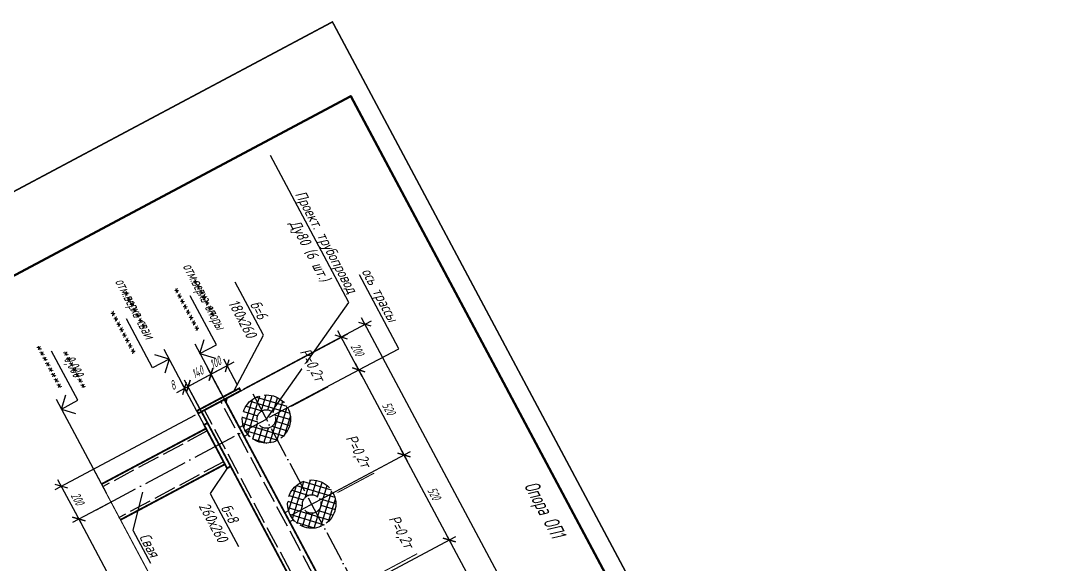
# Model space of a CAD drawing. Extents: x 5370511 to 5386565, y 1010429 to 1053793.
# Drawn here: x 5378601.8 to 5378883.5, y 1042107.3 to 1042253.9 of the extents above; entities that cross this region are included whole.
import ezdxf
from ezdxf import colors
from ezdxf.entities.mleader import LeaderData, LeaderLine
from ezdxf.enums import TextEntityAlignment as Align
from ezdxf.math import Vec2, Vec3

# ---------------------------------------------------------------- set-up
doc = ezdxf.new("R2010")
doc.units = 0
doc.header["$PDMODE"] = 32
doc.header["$PDSIZE"] = 0.3
doc.linetypes.add('ACAD_ISO02W100', pattern=[15, 12, -3])
doc.linetypes.add('ACAD_ISO04W100', pattern=[30, 24, -3, 0, -3])
doc.layers.get('0').update_dxf_attribs({"linetype": 'CONTINUOUS'})
doc.layers.get('DEFPOINTS').update_dxf_attribs({"linetype": 'CONTINUOUS'})
doc.layers.add('Строения', color=7, linetype='CONTINUOUS')
doc.styles.add('ГОСТ_НИПИ', font='gost_nipi.shx', dxfattribs={"oblique": 15})
doc.styles.add('ГОСТ_НИПИ_разм', font='gost_nipi.shx', dxfattribs={"width": 0.8, "oblique": 15, "height": 2.5})
doc.linetypes.add('земля', pattern='A,15,[35,ESKDSHAPES.SHX,S=1,R=0,X=0,Y=0],0.1', length=15.1)
doc.linetypes.add('Сварка1', pattern='A,2,[34,ESKDSHAPES.SHX,S=2,R=0,X=0,Y=0],0.1', length=2.1)
doc.linetypes.add('Сварка3', pattern='A,2,[33,ESKDSHAPES.SHX,S=2,R=0,X=0,Y=0],2', length=4)
doc.dimstyles.new('Лист М20', dxfattribs={"dimtxt": 2.5, "dimasz": 2.5, "dimexe": 2, "dimexo": 1, "dimgap": 1, "dimtad": 1, "dimdec": 0, "dimlfac": 20, "dimzin": 0, "dimdsep": 46, "dimtxsty": 'ГОСТ_НИПИ_разм', "dimblk": 'OBLIQUE', "dimcen": 0.09, "dimdle": 2, "dimaunit": 1, "dimadec": 0, "dimazin": 0, "dimtfac": 1, "dimtdec": 0, "dimtofl": 0, "dimtmove": 1, "dimatfit": 3, "dimldrblk": 'NONE', "dimfxl": 1, "dimtolj": 1, "dimtzin": 0, "dimarcsym": 0})

# ---------------------------------------------------------------- blocks, each defined once
blk = doc.blocks.new('*U427')
at = {"lineweight": 50, "const_width": 0.4}
blk.add_lwpolyline([(-420, 297), (0, 297), (0, 0), (-420, 0)], close=True, dxfattribs=at)
at = {"lineweight": 50}
blk.add_lwpolyline([(-400, 5), (-5, 5), (-5, 292), (-400, 292)], close=True, dxfattribs=at)
at = {"style": 'ГОСТ_НИПИ', "oblique": 15}
blk.add_attdef('СКВОЗНАЯ_НУМЕРАЦИЯ', text='', height=3, dxfattribs=at).set_placement((-10, 288.5), align=Align.MIDDLE_CENTER)
at = {"style": 'ГОСТ_НИПИ', "oblique": 15, "width": 0.8}
for tag, p in [('ДАТА_СОГЛ_1', (-406.75, 146)), ('ДАТА_СОГЛ_2', (-401.75, 146)), ('ФАМИЛИЯ_СОГЛ_1', (-406.75, 111)), ('ФАМИЛИЯ_СОГЛ_2', (-401.75, 111)), ('ХАРАКТЕР_РАБОТЫ_СОГЛ_1', (-406.75, 91)), ('ХАРАКТЕР_РАБОТЫ_СОГЛ_2', (-401.75, 91))]:
    blk.add_attdef(tag, p, '', height=3, rotation=90, dxfattribs=at)
at = {"style": 'ГОСТ_НИПИ', "oblique": 15}
for tag, width, p in [('ОБОЗНАЧЕНИЕ_ДОКУМЕНТА', 0.8, (-65, 55)), ('НАИМЕНОВАНИЕ_ПРОЕКТА', 0.8, (-65, 42.5)), ('НАИМЕНОВАНИЕ_ОБЪЕКТА', 0.8, (-90, 27.5)), ('СТАДИЯ', 0.8, (-47.5, 25)), ('ЛИСТ', 0.8, (-32.5, 25)), ('ЛИСТОВ', 0.8, (-15, 25)), ('НАИМЕНОВАНИЕ_ЧЕРТЕЖА', 0.8, (-90, 12.5)), ('ПРЕДПРИЯТИЕ', 0.7, (-30.48, 12.55))]:
    blk.add_attdef(tag, text='', height=3, dxfattribs=dict(at, width=width)).set_placement(p, align=Align.MIDDLE_CENTER)
at = {"style": 'ГОСТ_НИПИ', "oblique": 15, "width": 0.8}
for tag, p in [('ФАМИЛИЯ_5', (-169, 31)), ('ДАТА_1', (-134, 31)), ('ХАРАКТЕР_РАБОТЫ_1', (-189, 26)), ('ФАМИЛИЯ_1', (-169, 26)), ('ДАТА_2', (-134, 26)), ('ХАРАКТЕР_РАБОТЫ_2', (-189, 20.72)), ('ФАМИЛИЯ_2', (-169.15, 20.71)), ('ДАТА_3', (-134, 20.72)), ('ХАРАКТЕР_РАБОТЫ_3', (-189, 16)), ('ФАМИЛИЯ_3', (-169.01, 15.99)), ('ДАТА_4', (-134, 16)), ('ФАМИЛИЯ_6', (-169, 11)), ('ДАТА_5', (-134, 11)), ('ХАРАКТЕР_РАБОТЫ_4', (-189, 6)), ('ФАМИЛИЯ_4', (-169, 6)), ('ДАТА_6', (-134, 6))]:
    blk.add_attdef(tag, p, '', height=3, dxfattribs=at)
blk.add_attdef('РАЗРАБ', text='', height=3, dxfattribs=at).set_placement((-189.18, 32.18), align=Align.MIDDLE_LEFT)
at = {"style": 'ГОСТ_НИПИ', "oblique": 15, "width": 0.8, "flags": 8}
blk.add_attdef('НКОНТР', text='', height=3, dxfattribs=at).set_placement((-189.36, 12.34), align=Align.MIDDLE_LEFT)
at = {"style": 'ГОСТ_НИПИ', "oblique": 15, "width": 0.8}
blk.add_attdef('ФОРМАТ', text='', height=3, dxfattribs=at).set_placement((-38.94, 0.42), align=Align.BOTTOM_CENTER)
blk = doc.blocks.new('*U805')
at = {"lineweight": 30}
for p, q in [((0, 0), (185, 0)), ((0, -30), (0, 0)), ((40, -30), (40, 0)), ((70, -30), (70, 0)), ((100, -30), (100, 0)), ((160, -8), (160, 0)), ((185, 0), (185, -10)), ((160, -8), (100, -8)), ((115, -30), (115, -8)), ((130, -30), (130, -8)), ((145, -30), (145, -8)), ((160, -30), (160, -8)), ((185, -10), (185, -30)), ((40, -30), (0, -30)), ((70, -30), (40, -30)), ((100, -30), (70, -30)), ((115, -30), (100, -30)), ((130, -30), (115, -30)), ((145, -30), (130, -30)), ((160, -30), (145, -30)), ((160, -30), (185, -30)), ((185, -30), (185, -30)), ((185, -30), (185, -30)), ((0, -78), (0, -86)), ((0, -78), (185, -78)), ((40, -78), (40, -86)), ((70, -86), (70, -78)), ((100, -78), (100, -86)), ((115, -78), (115, -86)), ((130, -78), (130, -86)), ((145, -78), (145, -86)), ((160, -78), (160, -86)), ((185, -86), (185, -78)), ((0, -86), (185, -86)), ((40, -86), (70, -86))]:
    blk.add_line(p, q, dxfattribs=at)
at = {"lineweight": 20}
for p, q in [((0, -30), (0, -38)), ((40, -30), (40, -38)), ((70, -30), (70, -38)), ((100, -30), (100, -38)), ((115, -30), (115, -38)), ((130, -30), (130, -38)), ((145, -30), (145, -38)), ((160, -30), (160, -38)), ((185, -30), (185, -38)), ((0, -38), (0, -46)), ((40, -38), (40, -46)), ((70, -38), (70, -46)), ((70, -38), (185, -38)), ((100, -38), (100, -46)), ((115, -38), (115, -46)), ((130, -38), (130, -46)), ((145, -38), (145, -46)), ((160, -38), (160, -46)), ((185, -38), (185, -46)), ((0, -46), (0, -54)), ((0, -46), (0, -54)), ((40, -46), (40, -54)), ((40, -46), (40, -54)), ((70, -46), (70, -54)), ((70, -46), (185, -46)), ((70, -46), (70, -54)), ((70, -46), (185, -46)), ((100, -46), (100, -54)), ((100, -46), (100, -54)), ((115, -46), (115, -54)), ((115, -46), (115, -54)), ((130, -46), (130, -54)), ((130, -46), (130, -54)), ((145, -46), (145, -54)), ((145, -46), (145, -54)), ((160, -46), (160, -54)), ((160, -46), (160, -54)), ((185, -46), (185, -54)), ((185, -46), (185, -54)), ((0, -54), (0, -62)), ((40, -54), (40, -62)), ((70, -54), (185, -54)), ((70, -54), (70, -62)), ((70, -54), (185, -54)), ((100, -54), (100, -62)), ((115, -54), (115, -62)), ((130, -54), (130, -62)), ((145, -54), (145, -62)), ((160, -54), (160, -62)), ((185, -54), (185, -62)), ((0, -62), (0, -70)), ((40, -62), (40, -70)), ((70, -62), (185, -62)), ((70, -62), (70, -70)), ((70, -62), (185, -62)), ((100, -62), (100, -70)), ((115, -62), (115, -70)), ((130, -62), (130, -70)), ((145, -62), (145, -70)), ((160, -62), (160, -70)), ((185, -62), (185, -70)), ((0, -70), (0, -78)), ((40, -70), (40, -78)), ((70, -70), (185, -70)), ((70, -70), (70, -78)), ((70, -70), (185, -70)), ((100, -70), (100, -78)), ((115, -70), (115, -78)), ((130, -70), (130, -78)), ((145, -70), (145, -78)), ((160, -70), (160, -78)), ((185, -70), (185, -78)), ((0, -78), (0, -86)), ((40, -78), (40, -86)), ((70, -78), (185, -78)), ((70, -78), (70, -86)), ((70, -78), (185, -78)), ((100, -78), (100, -86)), ((115, -78), (115, -86)), ((130, -78), (130, -86)), ((145, -78), (145, -86)), ((160, -78), (160, -86)), ((185, -78), (185, -86)), ((70, -86), (185, -86))]:
    blk.add_line(p, q, dxfattribs=at)
at = {"lineweight": 20, "style": 'ГОСТ_НИПИ'}
for s, insert, char_height, width, attachment_point in [('{\\W0.8;Техническая спецификация стали}', (92.5, 2.1), 3, 185, 8), ('{\\W0.8;Масса металла по элементам конструкций, кг}', (130, -4), 2.5, 60, 5), ('{\\W0.8;Номер \\Pили размеры\\Pпрофиля,\\Pмм}', (85, -15), 2.5, 30, 5), ('{\\W0.8;Наименование\\Pпрофиля\\PГОСТ, ТУ}', (20, -15), 2.5, 40, 5), ('{\\W0.8;Наименование или марка \\Pметалла\\PГОСТ, ТУ}', (55, -15), 2.5, 30, 5), ('{\\W0.8;Общая \\Pмасса,\\Pкг}', (172.5, -15), 2.5, 25, 5), ('           Итого:', (20, -82), 2.5, 40, 5)]:
    blk.add_mtext(s, dxfattribs=dict(at, insert=insert, char_height=char_height, width=width, attachment_point=attachment_point))
blk = doc.blocks.new('*U808')
at = {"ltscale": 100}
for p, q in [((0, 0), (-2.83, 2.83)), ((0, 0), (0, 5)), ((0, 0), (2.83, 2.83)), ((3, 0), (-14.68, 0))]:
    blk.add_line(p, q, dxfattribs=at)
at = {"color": 1, "ltscale": 0.35, "insert": (6.76, 9.9), "char_height": 3, "attachment_point": 1, "style": 'ГОСТ_НИПИ', "bg_fill": 3, "box_fill_scale": 1.5, "bg_fill_color": 256, "bg_fill_transparency": 0}
blk.add_mtext_dynamic_manual_height_columns('{\\C255;\\c16777215;*******}', width=12.6457, gutter_width=12.5, heights=[0], dxfattribs=at)
at = {"color": 1, "ltscale": 0.35, "insert": (5.31, 4.26), "char_height": 3, "attachment_point": 1, "style": 'ГОСТ_НИПИ'}
blk.add_mtext_dynamic_manual_height_columns('{\\C255;\\c16777215;********}', width=16.2559, gutter_width=12.5, heights=[3.52], dxfattribs=at)
at = {"ltscale": 100}
blk.add_line((0, 5), (15, 5), dxfattribs=at)
at = {"style": 'ГОСТ_НИПИ', "oblique": 15, "width": 0.8}
blk.add_attdef('УРОВЕНЬ', text='', height=3, rotation=360, dxfattribs=at).set_placement((13.17, 7.98, -1), align=Align.MIDDLE)
blk.add_attdef('СУФФИКС', (5.39, 1.08), '', height=3, dxfattribs=at)
blk = doc.blocks.new('_None')
blk = doc.blocks.new('_Oblique')
at = {"color": 0, "linetype": 'ByBlock', "lineweight": -2}
blk.add_line((-0.5, -0.5), (0.5, 0.5), dxfattribs=at)
blk = doc.blocks.new('*D1061')
at = {"color": 0, "lineweight": -2, "transparency": 16777216}
for p, q in [((5378668.82, 1042146.96), (5378694.59, 1042160.68)), ((5378691.88, 1042161.51), (5378706, 1042135.02)), ((5378674.44, 1042120.47), (5378706.82, 1042137.72))]:
    blk.add_line(p, q, dxfattribs=at)
at = {"layer": 'DEFPOINTS', "color": 0, "lineweight": 15, "transparency": 16777216}
for p in [(5378667.94, 1042146.48), (5378705.06, 1042136.78), (5378673.55, 1042120)]:
    blk.add_point(p, dxfattribs=at)
at = {"color": 0, "lineweight": -2, "transparency": 16777216, "xscale": 2.5, "yscale": 2.5, "zscale": 2.5}
for p, rotation in [((5378692.82, 1042159.74), 118.0491553158292), ((5378705.06, 1042136.78), 298.0491553158291)]:
    blk.add_blockref('_Oblique', p, dxfattribs=dict(at, rotation=rotation))
at = {"color": 0, "transparency": 16777216, "insert": (5378700.93, 1042149.32), "char_height": 2.5, "attachment_point": 5, "rotation": 298.0492, "style": 'ГОСТ_НИПИ_разм'}
blk.add_mtext('\\A1;520', dxfattribs=at)
blk = doc.blocks.new('*D1062')
at = {"color": 0, "lineweight": -2, "transparency": 16777216}
for p, q in [((5378657.52, 1042152.22), (5378689.9, 1042169.48)), ((5378693.76, 1042157.98), (5378687.2, 1042170.3)), ((5378668.82, 1042146.96), (5378694.59, 1042160.68))]:
    blk.add_line(p, q, dxfattribs=at)
at = {"layer": 'DEFPOINTS', "color": 0, "lineweight": 15, "transparency": 16777216}
for p in [(5378688.14, 1042168.54), (5378656.63, 1042151.75), (5378667.94, 1042146.48)]:
    blk.add_point(p, dxfattribs=at)
at = {"color": 0, "lineweight": -2, "transparency": 16777216, "xscale": 2.5, "yscale": 2.5, "zscale": 2.5}
for p, rotation in [((5378688.14, 1042168.54), 118.0491553158291), ((5378692.82, 1042159.74), 298.0491553158291)]:
    blk.add_blockref('_Oblique', p, dxfattribs=dict(at, rotation=rotation))
at = {"color": 0, "transparency": 16777216, "insert": (5378692.47, 1042165.2), "char_height": 2.5, "attachment_point": 5, "rotation": 298.0492, "style": 'ГОСТ_НИПИ_разм'}
blk.add_mtext('\\A1;200', dxfattribs=at)
blk = doc.blocks.new('*U806')
at = {"ltscale": 100}
for p, q in [((0, 0), (-2.83, 2.83)), ((0, 0), (2.83, 2.83)), ((-3, 0), (25.64, 0))]:
    blk.add_line(p, q, dxfattribs=at)
at = {"color": 1, "ltscale": 0.35, "insert": (-2.26, 9.9), "char_height": 3, "attachment_point": 3, "style": 'ГОСТ_НИПИ', "bg_fill": 3, "box_fill_scale": 1.5, "bg_fill_color": 256, "bg_fill_transparency": 0}
blk.add_mtext_dynamic_manual_height_columns('{\\C255;\\c16777215;*******}', width=12.6457, gutter_width=12.5, heights=[0], dxfattribs=at)
at = {"color": 1, "ltscale": 0.35, "insert": (-5.31, 4.26), "char_height": 3, "attachment_point": 3, "style": 'ГОСТ_НИПИ'}
blk.add_mtext_dynamic_manual_height_columns('{\\C255;\\c16777215;********}', width=16.2559, gutter_width=12.5, heights=[3.52], dxfattribs=at)
at = {"ltscale": 100}
for p, q in [((0, 5), (-15, 5)), ((0, 0), (0, 5))]:
    blk.add_line(p, q, dxfattribs=at)
at = {"style": 'ГОСТ_НИПИ', "oblique": 15, "width": 0.8}
blk.add_attdef('УРОВЕНЬ', text='', height=3, dxfattribs=at).set_placement((-8.67, 7.98, -1), align=Align.MIDDLE)
blk.add_attdef('СУФФИКС', (-5.39, 1.08), '', height=3, dxfattribs=at)
blk = doc.blocks.new('*D1046')
at = {"color": 0, "lineweight": -2, "transparency": 16777216}
for p, q in [((5378730.44, 1042089.14), (5378716.34, 1042115.62)), ((5378693.27, 1042101.06), (5378719.04, 1042114.79)), ((5378705.5, 1042078.12), (5378731.27, 1042091.85))]:
    blk.add_line(p, q, dxfattribs=at)
at = {"layer": 'DEFPOINTS', "color": 0, "lineweight": 15, "transparency": 16777216}
for p in [(5378717.28, 1042113.85), (5378692.39, 1042100.59), (5378704.62, 1042077.65)]:
    blk.add_point(p, dxfattribs=at)
at = {"color": 0, "lineweight": -2, "transparency": 16777216, "xscale": 2.5, "yscale": 2.5, "zscale": 2.5}
for p, rotation in [((5378717.28, 1042113.85), 118.0491553158292), ((5378729.5, 1042090.91), 298.0491553158291)]:
    blk.add_blockref('_Oblique', p, dxfattribs=dict(at, rotation=rotation))
at = {"color": 0, "transparency": 16777216, "insert": (5378725.37, 1042103.44), "char_height": 2.5, "attachment_point": 5, "rotation": 298.0492, "style": 'ГОСТ_НИПИ_разм'}
blk.add_mtext('\\A1;520', dxfattribs=at)
blk = doc.blocks.new('*D1047')
at = {"color": 0, "lineweight": -2, "transparency": 16777216}
for p, q in [((5378661.87, 1042154.6), (5378696.31, 1042172.95)), ((5378775.19, 1042020.64), (5378693.6, 1042173.77)), ((5378738.09, 1042003.13), (5378776.02, 1042023.34))]:
    blk.add_line(p, q, dxfattribs=at)
at = {"layer": 'DEFPOINTS', "color": 0, "lineweight": 15, "transparency": 16777216}
for p in [(5378694.54, 1042172.01), (5378660.98, 1042154.13), (5378737.2, 1042002.66)]:
    blk.add_point(p, dxfattribs=at)
at = {"color": 0, "lineweight": -2, "transparency": 16777216, "xscale": 2.5, "yscale": 2.5, "zscale": 2.5}
for p, rotation in [((5378694.54, 1042172.01), 118.0491553158292), ((5378774.25, 1042022.4), 298.0491553158291)]:
    blk.add_blockref('_Oblique', p, dxfattribs=dict(at, rotation=rotation))
at = {"color": 0, "transparency": 16777216, "insert": (5378736.05, 1042098.09), "char_height": 2.5, "attachment_point": 5, "rotation": 298.0492, "style": 'ГОСТ_НИПИ_разм'}
blk.add_mtext('\\A1;3390', dxfattribs=at)
blk = doc.blocks.new('*D1048')
at = {"color": 0, "lineweight": -2, "transparency": 16777216}
for p, q in [((5378659.16, 1042161.8), (5378651.26, 1042157.59)), ((5378660.17, 1042155.65), (5378656.46, 1042162.62)), ((5378655.8, 1042153.32), (5378652.08, 1042160.29))]:
    blk.add_line(p, q, dxfattribs=at)
at = {"layer": 'DEFPOINTS', "color": 0, "lineweight": 15, "transparency": 16777216}
for p in [(5378653.02, 1042158.53), (5378656.27, 1042152.43), (5378660.64, 1042154.76)]:
    blk.add_point(p, dxfattribs=at)
at = {"color": 0, "lineweight": -2, "transparency": 16777216, "xscale": 2.5, "yscale": 2.5, "zscale": 2.5}
for p, rotation in [((5378657.4, 1042160.86), 28.04915530405504), ((5378653.02, 1042158.53), 208.049155304055)]:
    blk.add_blockref('_Oblique', p, dxfattribs=dict(at, rotation=rotation))
at = {"color": 0, "transparency": 16777216, "insert": (5378654.15, 1042161.68), "char_height": 2.5, "attachment_point": 5, "rotation": 28.0492, "style": 'ГОСТ_НИПИ_разм'}
blk.add_mtext('\\A1;100', dxfattribs=at)
blk = doc.blocks.new('*D1049')
at = {"color": 0, "lineweight": -2, "transparency": 16777216}
for p, q in [((5378654.79, 1042159.47), (5378645.08, 1042154.3)), ((5378655.8, 1042153.32), (5378652.08, 1042160.29)), ((5378649.99, 1042149.34), (5378645.91, 1042157))]:
    blk.add_line(p, q, dxfattribs=at)
at = {"layer": 'DEFPOINTS', "color": 0, "lineweight": 15, "transparency": 16777216}
for p in [(5378646.85, 1042155.24), (5378656.27, 1042152.43), (5378650.46, 1042148.46)]:
    blk.add_point(p, dxfattribs=at)
at = {"color": 0, "lineweight": -2, "transparency": 16777216, "xscale": 2.5, "yscale": 2.5, "zscale": 2.5}
for p, rotation in [((5378653.02, 1042158.53), 28.04915530405504), ((5378646.85, 1042155.24), 208.049155304055)]:
    blk.add_blockref('_Oblique', p, dxfattribs=dict(at, rotation=rotation))
at = {"color": 0, "transparency": 16777216, "insert": (5378649.32, 1042159.1), "char_height": 2.5, "attachment_point": 5, "rotation": 28.0492, "style": 'ГОСТ_НИПИ_разм'}
blk.add_mtext('\\A1;140', dxfattribs=at)
blk = doc.blocks.new('*U807')
at = {"ltscale": 100}
for p, q in [((3, 0), (-10.45, 0)), ((0, 0), (-2.83, -2.83)), ((0, 0), (0, -5)), ((0, 0), (2.83, -2.83))]:
    blk.add_line(p, q, dxfattribs=at)
at = {"color": 1, "ltscale": 0.35, "insert": (10, -0.1), "char_height": 3, "attachment_point": 1, "style": 'ГОСТ_НИПИ', "bg_fill": 3, "box_fill_scale": 1.5, "bg_fill_color": 256, "bg_fill_transparency": 0}
blk.add_mtext_dynamic_manual_height_columns('{\\C255;\\c16777215;*******}', width=12.6457, gutter_width=12.5, heights=[0], dxfattribs=at)
at = {"color": 1, "ltscale": 0.35, "insert": (5.31, -5.74), "char_height": 3, "attachment_point": 1, "style": 'ГОСТ_НИПИ'}
blk.add_mtext_dynamic_manual_height_columns('{\\C255;\\c16777215;********}', width=16.2559, gutter_width=12.5, heights=[3.52], dxfattribs=at)
at = {"ltscale": 100}
blk.add_line((0, -5), (15, -5), dxfattribs=at)
at = {"style": 'ГОСТ_НИПИ', "oblique": 15, "width": 0.8}
blk.add_attdef('УРОВЕНЬ', text='', height=3, rotation=360, dxfattribs=at).set_placement((16.41, -2.02, -1), align=Align.MIDDLE)
blk.add_attdef('СУФФИКС', (5.39, -8.92), '', height=3, dxfattribs=at)
blk = doc.blocks.new('*D1050')
at = {"color": 0, "lineweight": -2, "transparency": 16777216}
for p, q in [((5378625.17, 1042123.63), (5378615.65, 1042118.56)), ((5378689.82, 1041983.59), (5378616.47, 1042121.26)), ((5378696.64, 1041989.49), (5378687.12, 1041984.42))]:
    blk.add_line(p, q, dxfattribs=at)
at = {"layer": 'DEFPOINTS', "color": 0, "lineweight": 15, "transparency": 16777216}
for p in [(5378626.05, 1042124.1), (5378617.41, 1042119.5), (5378697.52, 1041989.96)]:
    blk.add_point(p, dxfattribs=at)
at = {"color": 0, "lineweight": -2, "transparency": 16777216, "xscale": 2.5, "yscale": 2.5, "zscale": 2.5}
for p, rotation in [((5378617.41, 1042119.5), 118.0491553158292), ((5378688.88, 1041985.36), 298.0491553158291)]:
    blk.add_blockref('_Oblique', p, dxfattribs=dict(at, rotation=rotation))
at = {"color": 0, "transparency": 16777216, "insert": (5378655.13, 1042053.48), "char_height": 2.5, "attachment_point": 5, "rotation": 298.0492, "style": 'ГОСТ_НИПИ_разм'}
blk.add_mtext('\\A1;3040', dxfattribs=at)
blk = doc.blocks.new('*D1052')
at = {"color": 0, "lineweight": -2, "transparency": 16777216}
for p, q in [((5378652.06, 1042143.2), (5378644.97, 1042156.5)), ((5378652.97, 1042143.68), (5378645.88, 1042156.99)), ((5378646.82, 1042155.22), (5378649.03, 1042156.4)), ((5378645.91, 1042154.74), (5378643.7, 1042153.56))]:
    blk.add_line(p, q, dxfattribs=at)
at = {"layer": 'DEFPOINTS', "color": 0, "lineweight": 15, "transparency": 16777216}
for p in [(5378645.91, 1042154.74), (5378652.53, 1042142.32), (5378653.44, 1042142.8)]:
    blk.add_point(p, dxfattribs=at)
at = {"color": 0, "lineweight": -2, "transparency": 16777216, "xscale": 2.5, "yscale": 2.5, "zscale": 2.5}
for p, rotation in [((5378645.91, 1042154.74), 28.049155304055), ((5378646.82, 1042155.22), 208.049155304055)]:
    blk.add_blockref('_Oblique', p, dxfattribs=dict(at, rotation=rotation))
at = {"color": 0, "transparency": 16777216, "insert": (5378642.64, 1042155.55), "char_height": 2.5, "attachment_point": 5, "rotation": 28.0492, "style": 'ГОСТ_НИПИ_разм'}
blk.add_mtext('\\A1;8', dxfattribs=at)
blk = doc.blocks.new('*D1054')
at = {"color": 0, "lineweight": -2, "transparency": 16777216}
for p, q in [((5378648.72, 1042147.54), (5378610.93, 1042127.4)), ((5378618.35, 1042117.73), (5378611.76, 1042130.11)), ((5378625.17, 1042123.63), (5378615.65, 1042118.56))]:
    blk.add_line(p, q, dxfattribs=at)
at = {"layer": 'DEFPOINTS', "color": 0, "lineweight": 15, "transparency": 16777216}
for p in [(5378649.61, 1042148.01), (5378612.7, 1042128.34), (5378626.05, 1042124.1)]:
    blk.add_point(p, dxfattribs=at)
at = {"color": 0, "lineweight": -2, "transparency": 16777216, "xscale": 2.5, "yscale": 2.5, "zscale": 2.5}
for p, rotation in [((5378612.7, 1042128.34), 118.0491553158292), ((5378617.41, 1042119.5), 298.0491553158291)]:
    blk.add_blockref('_Oblique', p, dxfattribs=dict(at, rotation=rotation))
at = {"color": 0, "transparency": 16777216, "insert": (5378617.04, 1042124.98), "char_height": 2.5, "attachment_point": 5, "rotation": 298.0492, "style": 'ГОСТ_НИПИ_разм'}
blk.add_mtext('\\A1;200', dxfattribs=at)
blk = doc.blocks.new('*D1060')
at = {"color": 0, "lineweight": -2, "transparency": 16777216}
for p, q in [((5378718.22, 1042112.09), (5378704.12, 1042138.55)), ((5378701.21, 1042134.73), (5378706.82, 1042137.72)), ((5378713.42, 1042111.8), (5378719.04, 1042114.79))]:
    blk.add_line(p, q, dxfattribs=at)
at = {"layer": 'DEFPOINTS', "color": 0, "lineweight": 15, "transparency": 16777216}
for p in [(5378705.06, 1042136.78), (5378700.32, 1042134.26), (5378712.54, 1042111.33)]:
    blk.add_point(p, dxfattribs=at)
at = {"color": 0, "lineweight": -2, "transparency": 16777216, "xscale": 2.5, "yscale": 2.5, "zscale": 2.5}
for p, rotation in [((5378705.06, 1042136.78), 118.0491553158292), ((5378717.28, 1042113.85), 298.0491553158291)]:
    blk.add_blockref('_Oblique', p, dxfattribs=dict(at, rotation=rotation))
at = {"color": 0, "transparency": 16777216, "insert": (5378713.15, 1042126.38), "char_height": 2.5, "attachment_point": 5, "rotation": 298.0492, "style": 'ГОСТ_НИПИ_разм'}
blk.add_mtext('\\A1;520', dxfattribs=at)

msp = doc.modelspace()

# ---------------------------------------------------------------- linework, layer by layer
at = {"linetype": 'Сварка3', "ltscale": 0.4}
for points in [[(5378656.671, 1042134.455), (5378651.521, 1042144.205)], [(5378652.061, 1042145.388), (5378658.289, 1042133.699)]]:
    msp.add_lwpolyline(points, dxfattribs=at)
at = {"color": 253}
for points in [[(5378661.693, 1042144.703), (5378660.679, 1042144.163)], [(5378662.992, 1042142.264), (5378661.978, 1042141.724)], [(5378673.924, 1042121.742), (5378672.911, 1042121.202)], [(5378675.224, 1042119.303), (5378674.21, 1042118.762)]]:
    msp.add_lwpolyline(points, dxfattribs=at)
at = {"ltscale": 0.35}
for points in [[(5378686.777, 1042126.445, 0, 2.256, 0), (5378692.214, 1042129.342, 0.275, 0.275, 0), (5378696.997, 1042131.89, 0.275, 0.275, 0)], [(5378698.366, 1042104.695, 0, 2.256, 0), (5378703.803, 1042107.592, 0.275, 0.275, 0), (5378708.586, 1042110.14, 0.275, 0.275, 0)]]:
    msp.add_lwpolyline(points, format="xyseb", dxfattribs=at)
at = {"color": 253, "linetype": 'ACAD_ISO02W100', "ltscale": 0.5}
for centre in [(5378667.94, 1042146.485), (5378680.166, 1042123.539)]:
    msp.add_circle(centre, 2.5, dxfattribs=at)
at = {"layer": 'Строения', "const_width": 0.5}
msp.add_lwpolyline([(5378658.247, 1042133.677), (5378657.336, 1042133.191), (5378651.15, 1042144.903), (5378652.061, 1042145.388)], dxfattribs=at)

# ---------------------------------------------------------------- block references
at = {"rotation": 298.0491553101125}
for name, p in [('*U427', (5378621.14, 1041743.277)), ('*U805', (5378552.551, 1042159.966))]:
    msp.add_blockref(name, p, dxfattribs=at)

# ---------------------------------------------------------------- texts
at = {"ltscale": 0.35, "style": 'ГОСТ_НИПИ', "oblique": 15, "width": 0.8}
msp.add_text('Опора ОП1', height=4, rotation=298.04916, dxfattribs=at).set_placement((5378736.263, 1042127.901), align=Align.BOTTOM_LEFT)

# ---------------------------------------------------------------- dimensions: what is measured, and where the dimension line sits
for base, p1, p2, picture, middle in [((5378617.411, 1042119.497), (5378697.525, 1041989.962), (5378626.054, 1042124.102), '*D1050', (5378655.132, 1042053.485)), ((5378717.276, 1042113.851), (5378704.618, 1042077.646), (5378692.392, 1042100.593), '*D1046', (5378725.375, 1042103.436))]:
    dim = msp.add_linear_dim(base=base, p1=p1, p2=p2, angle=118.04916, dimstyle='Лист М20')
    dim.commit()
    dim.dimension.update_dxf_attribs({"geometry": picture, "text_midpoint": middle})

# ---------------------------------------------------------------- leaders
ml = msp.add_multileader_mtext('Standard')
ml.set_content('ось трассы', color=256, style='ГОСТ_НИПИ')
ml.set_leader_properties()
ml.set_arrow_properties(name='NONE')
ml.build(insert=Vec2(0, 0))
ml.multileader.update_dxf_attribs({"text_left_attachment_type": 6, "text_right_attachment_type": 6, "dogleg_length": 0.2, "arrow_head_size": 0.2})
ctx = ml.context
ctx.base_point, ctx.char_height, ctx.arrow_head_size, ctx.landing_gap_size, ctx.plane_origin, ctx.plane_x_axis, ctx.plane_y_axis = Vec3(5378692.676, 1042186.068), 3, 0.2, 0.2, Vec3(5378721.44, 1042112.67), Vec3(0.4702289, -0.8825445), Vec3(0.8825445, 0.4702289)
ctx.left_attachment, ctx.right_attachment = 6, 6
notes = []
notes.append((ctx, [(0, (1, 1, 0), (5378703.663, 1042165.447), (-0.4702289, 0.8825445), 0.2, [(0, [(5378694.589, 1042160.684)], 0, [])])]))
ctx.mtext.insert, ctx.mtext.text_direction, ctx.mtext.rotation, ctx.mtext.flow_direction = Vec3(5378696.174, 1042187.705), Vec3(0.4702289, -0.8825445), 5.2019391, 5
ml = msp.add_multileader_mtext('Standard')
ml.set_content('б=8\\P260х260', color=256, style='ГОСТ_НИПИ')
ml.set_leader_properties()
ml.set_arrow_properties(name='NONE')
ml.build(insert=Vec2(0, 0))
ml.multileader.update_dxf_attribs({"text_left_attachment_type": 6, "text_right_attachment_type": 6, "dogleg_length": 0.2, "arrow_head_size": 0.2})
ctx = ml.context
ctx.base_point, ctx.char_height, ctx.arrow_head_size, ctx.landing_gap_size, ctx.plane_origin, ctx.plane_x_axis, ctx.plane_y_axis = Vec3(5378652.897, 1042126.25), 3, 0.2, 0.2, Vec3(5378674.74, 1042142.257), Vec3(0.4702289, -0.8825445), Vec3(0.8825445, 0.4702289)
ctx.left_attachment, ctx.right_attachment, ctx.text_align_type = 6, 6, 1
notes.append((ctx, [(0, (1, 1, 0), (5378652.803, 1042126.427), (0.4702289, -0.8825445), 0.2, [(0, [(5378657.378, 1042133.214)], 0, [])])]))
ctx.mtext.insert, ctx.mtext.text_direction, ctx.mtext.rotation, ctx.mtext.alignment, ctx.mtext.flow_direction = Vec3(5378659.389, 1042121.723), Vec3(0.4702289, -0.8825445), 5.2019391, 2, 5
for ctx, leaders in notes:
    for number, flags, end, landing, length, lines in leaders:
        leader = LeaderData()
        leader.index, (leader.has_last_leader_line, leader.has_dogleg_vector, leader.attachment_direction) = number, flags
        leader.last_leader_point, leader.dogleg_vector, leader.dogleg_length = Vec3(end), Vec3(landing), length
        for number, points, colour, breaks in lines:
            line = LeaderLine()
            line.index, line.vertices, line.color, line.breaks = number, Vec3.list(points), colors.encode_raw_color(colour), breaks
            leader.lines.append(line)
        ctx.leaders.append(leader)

# ---------------------------------------------------------------- next in the draw order: block references
at = {"linetype": 'ACAD_ISO02W100'}
ref = msp.add_blockref('*U808', (5378650.047, 1042164.119), dxfattribs=dict(at, xscale=-1, rotation=298.0491553100294))
ref.add_attrib('УРОВЕНЬ', 'отм.верха опоры', dxfattribs={"height": 3, "rotation": 298.04916, "style": 'ГОСТ_НИПИ', "oblique": 15, "width": 0.8}).set_placement((5378650.9, 1042179.491, -1), align=Align.MIDDLE)
at = {"layer": 'Строения', "rotation": 298.0491553100294}
msp.add_blockref('*U806', (5378612.693, 1042149.178), dxfattribs=at).add_auto_attribs({'УРОВЕНЬ': '0,000'})

# ---------------------------------------------------------------- next in the draw order: texts
at = {"ltscale": 0.35, "insert": (5378696.329, 1042134.415), "char_height": 3, "width": 16.32412, "attachment_point": 3, "rotation": 298.04916, "style": 'ГОСТ_НИПИ', "bg_fill": 3, "box_fill_scale": 1.5, "bg_fill_color": 256, "bg_fill_transparency": 0}
msp.add_mtext('Р=0,2т', dxfattribs=at)

# ---------------------------------------------------------------- next in the draw order: hatches: boundary and pattern name
h = msp.add_hatch()
h.set_pattern_fill('ANSI37', color=253, scale=0.5, angle=-61.95084)
h.set_pattern_definition([(343.049155, (5380529.304, 1044198.1605), (0.4628375, 1.5185314), []), (73.049155, (5380529.304, 1044198.1605), (-1.5185314, 0.4628375), [])])
h.paths.add_polyline_path([(5378671.004, 1042140.734, -1), (5378664.891, 1042152.207, -1)])
h.paths.add_polyline_path([(5378666.772, 1042148.677, 1), (5378669.123, 1042144.264, 1)], flags=16)
h = msp.add_hatch()
h.set_pattern_fill('ANSI37', color=253, scale=0.5, angle=-61.95084)
h.set_pattern_definition([(343.049155, (5380517.0685, 1044221.1201), (0.4628375, 1.5185314), []), (73.049155, (5380517.0685, 1044221.1201), (-1.5185314, 0.4628375), [])])
h.paths.add_polyline_path([(5378683.236, 1042117.772, -1), (5378677.123, 1042129.245, -1)])
h.paths.add_polyline_path([(5378679.004, 1042125.715, 1), (5378681.355, 1042121.302, 1)], flags=16)

# ---------------------------------------------------------------- next in the draw order: linework, layer by layer
at = {"ltscale": 0.5}
msp.add_line((5378658.277, 1042161.43), (5378658.295, 1042161.398), dxfattribs=at)
at = {"linetype": 'ACAD_ISO04W100', "ltscale": 0.35}
msp.add_line((5378664.285, 1042153.27), (5378729.07, 1042031.754), dxfattribs=at)
at = {"linetype": 'Сварка1', "ltscale": 0.5}
msp.add_line((5378656.635, 1042151.754), (5378650.457, 1042148.462), dxfattribs=at)
at = {"linetype": 'ACAD_ISO04W100', "ltscale": 0.5}
msp.add_line((5378622.117, 1042121.993), (5378667.937, 1042146.422), dxfattribs=at)
at = {"linetype": 'ACAD_ISO02W100', "ltscale": 0.5}
for p, q in [((5378652.017, 1042143.258), (5378623.971, 1042128.299)), ((5378656.416, 1042134.934), (5378628.082, 1042119.852))]:
    msp.add_line(p, q, dxfattribs=at)
at = {"ltscale": 0.35}
msp.add_lwpolyline([(5378674.377, 1042149.718, 0, 2.256, 0), (5378679.814, 1042152.615, 0.275, 0.275, 0), (5378684.597, 1042155.163, 0.275, 0.275, 0)], format="xyseb", dxfattribs=at)
at = {"ltscale": 0.5, "const_width": 0.5}
msp.add_lwpolyline([(5378657.024, 1042151.023), (5378657.293, 1042152.121)], dxfattribs=at)
at = {"linetype": 'ACAD_ISO02W100', "ltscale": 0.5}
for points in [[(5378730.056, 1042011.628), (5378655.67, 1042151.24)], [(5378730.965, 1041999.339), (5378651.277, 1042148.899)]]:
    msp.add_lwpolyline(points, dxfattribs=at)
at = {"linetype": 'земля', "const_width": 0.3}
msp.add_lwpolyline([(5378703.907, 1041977.983), (5378618.384, 1042138.496)], dxfattribs=at)
at = {"color": 253, "linetype": 'ACAD_ISO02W100', "ltscale": 0.5}
for centre in [(5378667.94, 1042146.485), (5378680.166, 1042123.539)]:
    msp.add_circle(centre, 6.5, dxfattribs=at)
at = {"layer": 'Строения', "const_width": 0.5}
msp.add_lwpolyline([(5378649.607, 1042148.01), (5378649.245, 1042148.689), (5378660.645, 1042154.763), (5378661.007, 1042154.084)], close=True, dxfattribs=at)
for points in [[(5378736.322, 1042002.193), (5378736.322, 1042002.193), (5378730.144, 1041998.902), (5378650.457, 1042148.462), (5378656.635, 1042151.754), (5378731.021, 1042012.143)], [(5378651.671, 1042143.915), (5378623.616, 1042128.967)], [(5378656.763, 1042134.277), (5378628.605, 1042119.274)]]:
    msp.add_lwpolyline(points, dxfattribs=at)

# ---------------------------------------------------------------- next in the draw order: dimensions: what is measured, and where the dimension line sits
for base, p1, p2, angle, picture, middle in [((5378694.542, 1042172.008), (5378737.205, 1042002.663), (5378660.983, 1042154.128), 118.04916, '*D1047', (5378734.062, 1042097.027)), ((5378646.846, 1042155.238), (5378656.272, 1042152.434), (5378650.457, 1042148.462), 28.04916, '*D1049', (5378650.377, 1042157.119))]:
    dim = msp.add_linear_dim(base=base, p1=p1, p2=p2, angle=angle, dimstyle='Лист М20')
    dim.commit()
    dim.dimension.update_dxf_attribs({"geometry": picture, "text_midpoint": middle, "dimtype": 160})
for base, p1, p2, angle, text, picture, middle in [((5378688.138, 1042168.539), (5378667.94, 1042146.485), (5378656.635, 1042151.754), 298.04916, '200', '*D1062', (5378690.481, 1042164.141)), ((5378653.024, 1042158.53), (5378660.645, 1042154.763), (5378656.272, 1042152.434), 28.04916, '100', '*D1048', (5378655.21, 1042159.695))]:
    dim = msp.add_linear_dim(base=base, p1=p1, p2=p2, angle=angle, text=text, dimstyle='Лист М20')
    dim.commit()
    dim.dimension.update_dxf_attribs({"geometry": picture, "text_midpoint": middle, "dimtype": 160})
for base, p1, p2, picture, middle in [((5378705.058, 1042136.783), (5378667.94, 1042146.485), (5378673.555, 1042119.998), '*D1061', (5378700.927, 1042149.321)), ((5378612.697, 1042128.344), (5378626.054, 1042124.102), (5378649.607, 1042148.01), '*D1054', (5378617.04, 1042124.978))]:
    dim = msp.add_linear_dim(base=base, p1=p1, p2=p2, angle=118.04916, dimstyle='Лист М20')
    dim.commit()
    dim.dimension.update_dxf_attribs({"geometry": picture, "text_midpoint": middle})

# ---------------------------------------------------------------- next in the draw order: leaders
ml = msp.add_multileader_mtext('Standard')
ml.set_content('Проект. трубопровод \\PДу80 (6 шт.)', color=256, style='ГОСТ_НИПИ')
ml.set_leader_properties()
ml.set_arrow_properties(name='NONE')
ml.build(insert=Vec2(0, 0))
ml.multileader.update_dxf_attribs({"text_left_attachment_type": 6, "text_right_attachment_type": 6, "dogleg_length": 0.2, "arrow_head_size": 0.2})
ctx = ml.context
ctx.base_point, ctx.char_height, ctx.arrow_head_size, ctx.landing_gap_size, ctx.plane_origin, ctx.plane_x_axis, ctx.plane_y_axis = Vec3(5378670.085, 1042215.617), 3, 0.2, 0.2, Vec3(5378633.973, 1042198.305), Vec3(0.4702289, -0.8825445), Vec3(0.8825445, 0.4702289)
ctx.left_attachment, ctx.right_attachment, ctx.text_align_type = 6, 6, 1
notes = []
notes.append((ctx, [(1, (1, 1, 0), (5378690.188, 1042177.886), (-0.4702289, 0.8825445), 0.2, [(0, [(5378667.948, 1042146.47)], 0, [])])]))
ctx.mtext.insert, ctx.mtext.text_direction, ctx.mtext.rotation, ctx.mtext.alignment, ctx.mtext.flow_direction = Vec3(5378685.444, 1042194.992), Vec3(0.4702289, -0.8825445), 5.2019391, 2, 5
ml = msp.add_multileader_mtext('Standard')
ml.set_content('б=6\\P180х260', color=256, style='ГОСТ_НИПИ')
ml.set_leader_properties()
ml.set_arrow_properties(name='NONE')
ml.build(insert=Vec2(0, 0))
ml.multileader.update_dxf_attribs({"text_left_attachment_type": 6, "text_right_attachment_type": 6, "dogleg_length": 0.2, "arrow_head_size": 0.2})
ctx = ml.context
ctx.base_point, ctx.char_height, ctx.arrow_head_size, ctx.landing_gap_size, ctx.plane_origin, ctx.plane_x_axis, ctx.plane_y_axis = Vec3(5378659.538, 1042183.436), 3, 0.2, 0.2, Vec3(5378693.495, 1042165.551), Vec3(0.4702289, -0.8825445), Vec3(0.8825445, 0.4702289)
ctx.left_attachment, ctx.right_attachment, ctx.text_align_type = 6, 6, 1
notes.append((ctx, [(1, (1, 1, 0), (5378667.195, 1042169.065), (-0.4702289, 0.8825445), 0.2, [(0, [(5378659.13, 1042153.956)], 0, [])])]))
ctx.mtext.insert, ctx.mtext.text_direction, ctx.mtext.rotation, ctx.mtext.alignment, ctx.mtext.flow_direction = Vec3(5378667.228, 1042176.659), Vec3(0.4702289, -0.8825445), 5.2019391, 2, 5
ml = msp.add_multileader_mtext('Standard')
ml.set_content('Свая', color=256, style='ГОСТ_НИПИ')
ml.set_leader_properties()
ml.set_arrow_properties(name='NONE')
ml.build(insert=Vec2(0, 0))
ml.multileader.update_dxf_attribs({"text_left_attachment_type": 6, "text_right_attachment_type": 6, "dogleg_length": 0.2, "arrow_head_size": 0.2})
ctx = ml.context
ctx.base_point, ctx.char_height, ctx.arrow_head_size, ctx.landing_gap_size, ctx.plane_origin, ctx.plane_x_axis, ctx.plane_y_axis = Vec3(5378632.045, 1042116.312), 3, 0.2, 0.2, Vec3(5378583.001, 1042091.411), Vec3(0.4702289, -0.8825445), Vec3(0.8825445, 0.4702289)
ctx.left_attachment, ctx.right_attachment, ctx.text_align_type = 6, 6, 2
notes.append((ctx, [(0, (1, 1, 0), (5378631.951, 1042116.488), (0.4702289, -0.8825445), 0.2, [(0, [(5378634.564, 1042126.776)], 0, [])])]))
ctx.mtext.insert, ctx.mtext.text_direction, ctx.mtext.rotation, ctx.mtext.alignment, ctx.mtext.flow_direction = Vec3(5378639.335, 1042110.287), Vec3(0.4702289, -0.8825445), 5.2019391, 3, 5
for ctx, leaders in notes:
    for number, flags, end, landing, length, lines in leaders:
        leader = LeaderData()
        leader.index, (leader.has_last_leader_line, leader.has_dogleg_vector, leader.attachment_direction) = number, flags
        leader.last_leader_point, leader.dogleg_vector, leader.dogleg_length = Vec3(end), Vec3(landing), length
        for number, points, colour, breaks in lines:
            line = LeaderLine()
            line.index, line.vertices, line.color, line.breaks = number, Vec3.list(points), colors.encode_raw_color(colour), breaks
            leader.lines.append(line)
        ctx.leaders.append(leader)

# ---------------------------------------------------------------- next in the draw order: block references
at = {"linetype": 'ACAD_ISO02W100'}
ref = msp.add_blockref('*U807', (5378641.7, 1042162.638), dxfattribs=dict(at, xscale=-1, rotation=298.0491553100294))
ref.add_attrib('УРОВЕНЬ', 'отм.верха сваи', dxfattribs={"height": 3, "rotation": 298.04916, "style": 'ГОСТ_НИПИ', "oblique": 15, "width": 0.8}).set_placement((5378632.204, 1042176.169, -1), align=Align.MIDDLE)

# ---------------------------------------------------------------- next in the draw order: texts
at = {"ltscale": 0.35, "char_height": 3, "attachment_point": 3, "rotation": 298.04916, "style": 'ГОСТ_НИПИ', "bg_fill": 3, "box_fill_scale": 1.5, "bg_fill_color": 256, "bg_fill_transparency": 0}
for insert, width in [((5378683.929, 1042157.688), 4.32412), ((5378707.918, 1042112.665), 11.93216)]:
    msp.add_mtext('Р=0,2т', dxfattribs=dict(at, insert=insert, width=width))

# ---------------------------------------------------------------- next in the draw order: dimensions: what is measured, and where the dimension line sits
dim = msp.add_linear_dim(base=(5378645.909, 1042154.739), p1=(5378653.44, 1042142.801), p2=(5378652.526, 1042142.319), angle=28.04916, text='8', dimstyle='Лист М20')
dim.commit()
dim.dimension.update_dxf_attribs({"geometry": '*D1052', "text_midpoint": (5378643.703, 1042153.563), "dimtype": 160})
dim = msp.add_linear_dim(base=(5378705.058, 1042136.783), p1=(5378712.542, 1042111.329), p2=(5378700.324, 1042134.26), angle=118.04916, dimstyle='Лист М20')
dim.commit()
dim.dimension.update_dxf_attribs({"geometry": '*D1060', "text_midpoint": (5378713.153, 1042126.375)})

doc.saveas('drawing.dxf')
